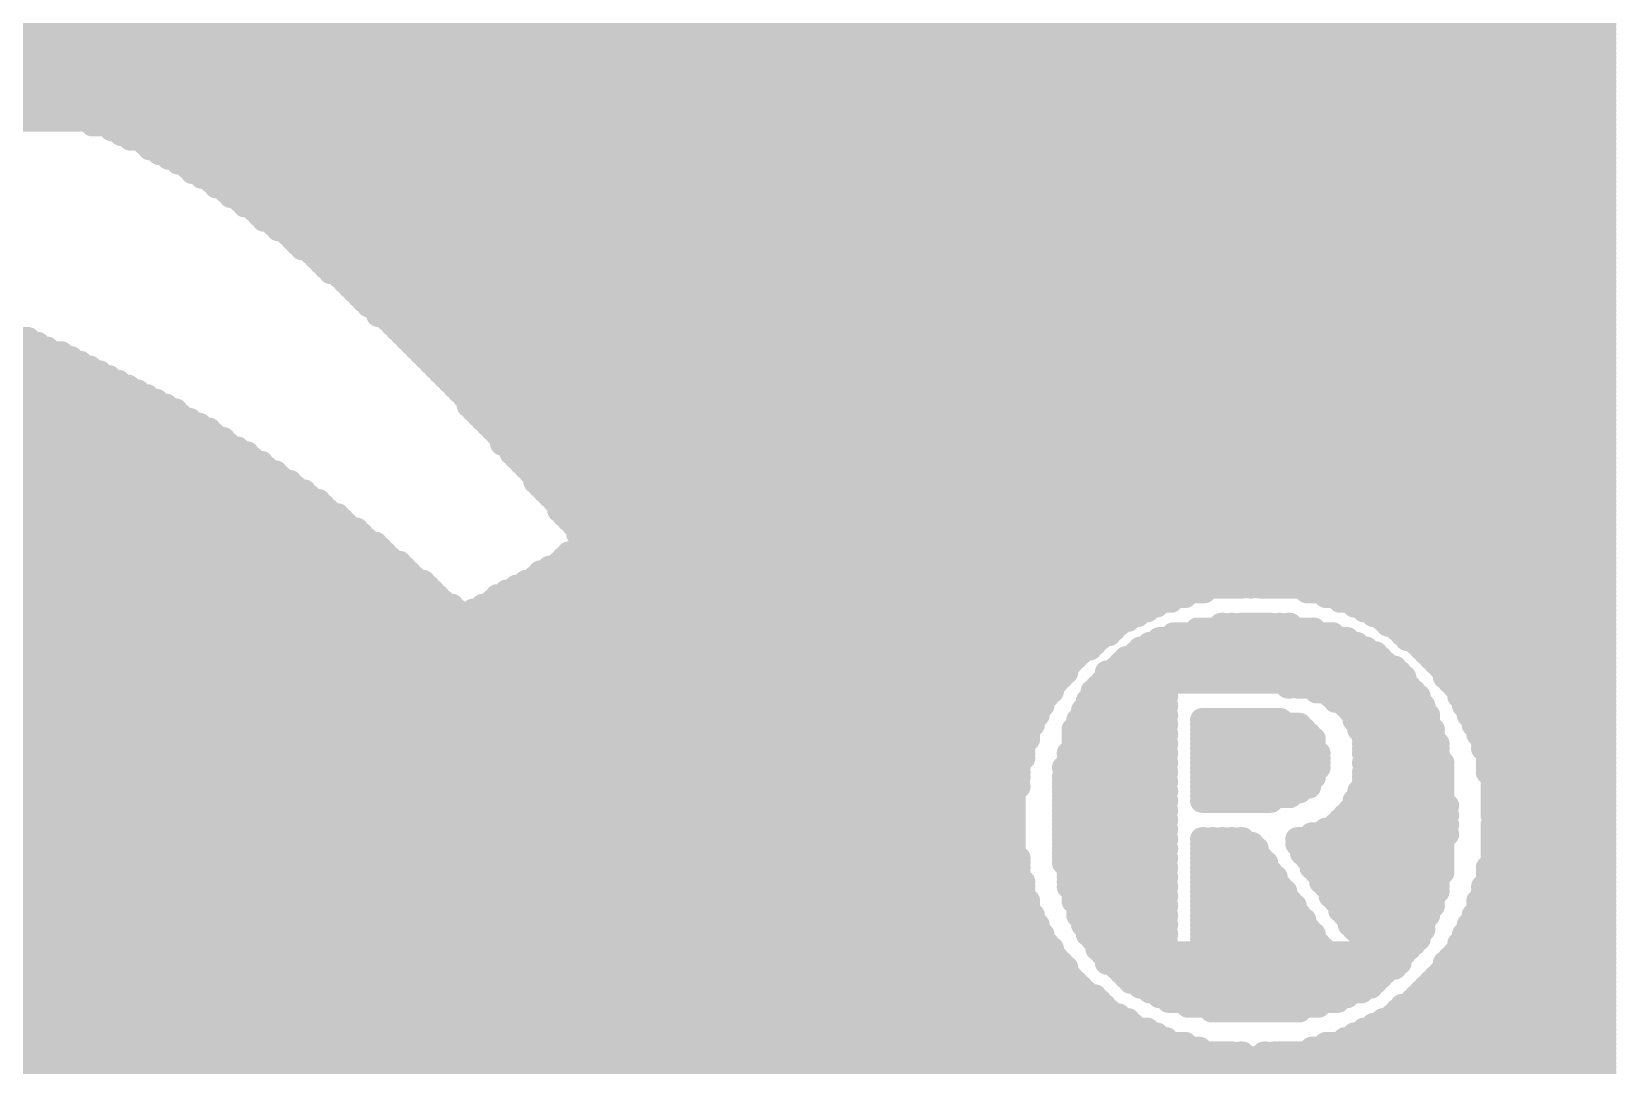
# Model space of a CAD drawing. Extents: x 0 to 224, y 0 to 219.
# Drawn here: x 17.904 to 21.285, y 34.854 to 37.059 of the extents above; entities that cross this region are included whole.
import ezdxf

# ---------------------------------------------------------------- set-up
doc = ezdxf.new("R2010")
doc.units = 0
doc.layers.add('2D_LINE_26', color=5, linetype='CONTINUOUS')

# ---------------------------------------------------------------- blocks, each defined once
blk = doc.blocks.new('SMOOTH_0$0508')
at = {"const_width": 0.0254}
blk.add_lwpolyline([(-0.0127, 0, 1), (0.0127, 0, 1)], format="xyb", close=True, dxfattribs=at)
blk = doc.blocks.new('DRAWING_1')
at = {"layer": '2D_LINE_26', "const_width": 0.0508}
for points in [[(4.05384, 6.59384), (8.5598, 6.59384)], [(4.05384, 6.58368), (8.5598, 6.58368)], [(4.05384, 6.57352), (8.5598, 6.57352)], [(4.05384, 6.56336), (8.5598, 6.56336)], [(4.05384, 6.5532), (8.5598, 6.5532)], [(4.05384, 6.54304), (8.5598, 6.54304)], [(4.05384, 6.53288), (8.5598, 6.53288)], [(4.05384, 6.52272), (8.5598, 6.52272)], [(4.05384, 6.51256), (8.5598, 6.51256)], [(4.05384, 6.5024), (8.5598, 6.5024)], [(4.05384, 6.49224), (8.5598, 6.49224)], [(4.05384, 6.48208), (8.5598, 6.48208)], [(4.064, 6.47192), (8.5598, 6.47192)], [(4.05384, 6.46176), (8.5598, 6.46176)], [(4.064, 6.4516), (8.5598, 6.4516)], [(4.064, 6.44144), (8.5598, 6.44144)], [(4.064, 6.43128), (8.5598, 6.43128)], [(4.064, 6.42112), (8.5598, 6.42112)], [(4.064, 6.41096), (8.5598, 6.41096)], [(4.064, 6.4008), (8.5598, 6.4008)], [(4.064, 6.39064), (8.5598, 6.39064)], [(5.334, 6.38048), (8.5598, 6.38048)], [(5.37464, 6.37032), (8.5598, 6.37032)], [(5.39496, 6.36016), (8.5598, 6.36016)], [(5.41528, 6.35), (8.5598, 6.35)], [(5.44576, 6.33984), (8.5598, 6.33984)], [(5.45592, 6.32968), (8.5598, 6.32968)], [(5.47624, 6.31952), (8.5598, 6.31952)], [(5.49656, 6.30936), (8.5598, 6.30936)], [(5.51688, 6.2992), (8.5598, 6.2992)], [(5.5372, 6.28904), (8.5598, 6.28904)], [(5.54736, 6.27888), (8.5598, 6.27888)], [(5.56768, 6.26872), (8.5598, 6.26872)], [(5.588, 6.25856), (8.5598, 6.25856)], [(5.59816, 6.2484), (8.5598, 6.2484)], [(5.61848, 6.23824), (8.5598, 6.23824)], [(5.62864, 6.22808), (8.5598, 6.22808)], [(5.64896, 6.21792), (8.5598, 6.21792)], [(5.65912, 6.20776), (8.5598, 6.20776)], [(5.67944, 6.1976), (8.5598, 6.1976)], [(5.6896, 6.18744), (8.5598, 6.18744)], [(5.69976, 6.17728), (8.5598, 6.17728)], [(5.72008, 6.16712), (8.5598, 6.16712)], [(5.73024, 6.15696), (8.5598, 6.15696)], [(5.75056, 6.1468), (8.5598, 6.1468)], [(5.76072, 6.13664), (8.5598, 6.13664)], [(5.77088, 6.12648), (8.5598, 6.12648)], [(5.78104, 6.11632), (8.5598, 6.11632)], [(5.80136, 6.10616), (8.5598, 6.10616)], [(5.81152, 6.096), (8.5598, 6.096)], [(5.82168, 6.08584), (8.5598, 6.08584)], [(5.83184, 6.07568), (8.5598, 6.07568)], [(5.842, 6.06552), (8.5598, 6.06552)], [(5.86232, 6.05536), (8.5598, 6.05536)], [(5.87248, 6.0452), (8.5598, 6.0452)], [(5.88264, 6.03504), (8.5598, 6.03504)], [(5.8928, 6.02488), (8.5598, 6.02488)], [(5.90296, 6.01472), (8.5598, 6.01472)], [(5.91312, 6.00456), (8.5598, 6.00456)], [(5.92328, 5.9944), (8.5598, 5.9944)], [(5.9436, 5.98424), (8.5598, 5.98424)], [(5.9436, 5.97408), (8.5598, 5.97408)], [(5.96392, 5.96392), (8.5598, 5.96392)], [(5.97408, 5.95376), (8.5598, 5.95376)], [(5.98424, 5.9436), (8.5598, 5.9436)], [(5.9944, 5.93344), (8.5598, 5.93344)], [(4.27736, 5.92328), (5.19684, 5.92328)], [(4.28752, 5.91312), (5.21716, 5.91312)], [(4.29768, 5.90296), (5.23748, 5.90296)], [(4.30784, 5.8928), (5.26796, 5.8928)], [(6.00456, 5.92328), (8.5598, 5.92328)], [(6.01472, 5.91312), (8.5598, 5.91312)], [(6.02488, 5.90296), (8.5598, 5.90296)], [(6.03504, 5.8928), (8.5598, 5.8928)], [(4.318, 5.88264), (5.28828, 5.88264)], [(4.32816, 5.87248), (5.3086, 5.87248)], [(4.33832, 5.86232), (5.32892, 5.86232)], [(6.0452, 5.88264), (8.5598, 5.88264)], [(6.05536, 5.87248), (8.5598, 5.87248)], [(6.06552, 5.86232), (8.5598, 5.86232)], [(4.34848, 5.85216), (5.34924, 5.85216)], [(4.35864, 5.842), (5.36956, 5.842)], [(4.3688, 5.83184), (5.38988, 5.83184)], [(6.07568, 5.85216), (8.5598, 5.85216)], [(6.08584, 5.842), (8.5598, 5.842)], [(6.096, 5.83184), (8.5598, 5.83184)], [(4.37896, 5.82168), (5.4102, 5.82168)], [(4.37896, 5.81152), (5.43052, 5.81152)], [(4.38912, 5.80136), (5.45084, 5.80136)], [(4.39928, 5.7912), (5.47116, 5.7912)], [(6.10616, 5.82168), (8.5598, 5.82168)], [(6.11632, 5.81152), (8.5598, 5.81152)], [(6.12648, 5.80136), (8.5598, 5.80136)], [(6.13664, 5.7912), (8.5598, 5.7912)], [(4.40944, 5.78104), (5.49148, 5.78104)], [(4.4196, 5.77088), (5.5118, 5.77088)], [(4.4196, 5.76072), (5.52196, 5.76072)], [(6.13664, 5.78104), (8.5598, 5.78104)], [(6.1468, 5.77088), (8.5598, 5.77088)], [(6.15696, 5.76072), (8.5598, 5.76072)], [(4.42976, 5.75056), (5.54228, 5.75056)], [(4.43992, 5.7404), (5.5626, 5.7404)], [(4.45008, 5.73024), (5.58292, 5.73024)], [(6.16712, 5.75056), (8.5598, 5.75056)], [(6.17728, 5.7404), (8.5598, 5.7404)], [(6.18744, 5.73024), (8.5598, 5.73024)], [(4.45008, 5.72008), (5.59308, 5.72008)], [(4.46024, 5.70992), (5.6134, 5.70992)], [(4.4704, 5.69976), (5.62356, 5.69976)], [(4.48056, 5.6896), (5.64388, 5.6896)], [(6.1976, 5.72008), (8.5598, 5.72008)], [(6.20776, 5.70992), (8.5598, 5.70992)], [(6.20776, 5.69976), (8.5598, 5.69976)], [(6.22808, 5.6896), (8.5598, 5.6896)], [(4.48056, 5.67944), (5.6642, 5.67944)], [(4.49072, 5.66928), (5.67436, 5.66928)], [(4.50088, 5.65912), (5.69468, 5.65912)], [(6.22808, 5.67944), (8.5598, 5.67944)], [(6.23824, 5.66928), (8.5598, 5.66928)], [(6.2484, 5.65912), (8.5598, 5.65912)], [(4.50088, 5.64896), (5.70484, 5.64896)], [(4.51104, 5.6388), (5.72516, 5.6388)], [(4.5212, 5.62864), (5.73532, 5.62864)], [(6.25856, 5.64896), (8.5598, 5.64896)], [(6.26872, 5.6388), (8.5598, 5.6388)], [(6.27888, 5.62864), (8.5598, 5.62864)], [(4.5212, 5.61848), (5.75564, 5.61848)], [(4.53136, 5.60832), (5.7658, 5.60832)], [(4.53136, 5.59816), (5.78612, 5.59816)], [(4.54152, 5.588), (5.79628, 5.588)], [(6.27888, 5.61848), (8.5598, 5.61848)], [(6.28904, 5.60832), (8.5598, 5.60832)], [(6.2992, 5.59816), (8.5598, 5.59816)], [(6.30936, 5.588), (8.5598, 5.588)], [(4.55168, 5.57784), (5.8166, 5.57784)], [(4.55168, 5.56768), (5.82676, 5.56768)], [(4.56184, 5.55752), (5.83692, 5.55752)], [(6.31952, 5.57784), (8.5598, 5.57784)], [(6.32968, 5.56768), (8.5598, 5.56768)], [(6.32968, 5.55752), (8.5598, 5.55752)], [(4.572, 5.54736), (5.85724, 5.54736)], [(4.572, 5.5372), (5.8674, 5.5372)], [(4.58216, 5.52704), (5.87756, 5.52704)], [(6.33984, 5.54736), (8.5598, 5.54736)], [(6.35, 5.5372), (8.5598, 5.5372)], [(6.36016, 5.52704), (8.5598, 5.52704)], [(4.58216, 5.51688), (5.89788, 5.51688)], [(4.59232, 5.50672), (5.90804, 5.50672)], [(4.60248, 5.49656), (5.9182, 5.49656)], [(4.60248, 5.4864), (5.93852, 5.4864)], [(6.37032, 5.51688), (8.5598, 5.51688)], [(6.37032, 5.50672), (8.5598, 5.50672)], [(6.38048, 5.49656), (8.5598, 5.49656)], [(6.38048, 5.4864), (8.5598, 5.4864)], [(4.61264, 5.47624), (5.94868, 5.47624)], [(4.61264, 5.46608), (5.95884, 5.46608)], [(4.6228, 5.45592), (5.969, 5.45592)], [(6.33984, 5.45592), (8.5598, 5.45592)], [(6.35, 5.46608), (8.5598, 5.46608)], [(6.37032, 5.47624), (8.5598, 5.47624)], [(4.6228, 5.44576), (5.98932, 5.44576)], [(4.63296, 5.4356), (5.99948, 5.4356)], [(4.64312, 5.42544), (6.00964, 5.42544)], [(6.28904, 5.42544), (8.5598, 5.42544)], [(6.30936, 5.4356), (8.5598, 5.4356)], [(6.32968, 5.44576), (8.5598, 5.44576)], [(4.64312, 5.41528), (6.0198, 5.41528)], [(4.65328, 5.40512), (6.04012, 5.40512)], [(4.65328, 5.39496), (6.05028, 5.39496)], [(4.66344, 5.3848), (6.06044, 5.3848)], [(6.21792, 5.3848), (7.70636, 5.3848)], [(6.23824, 5.39496), (7.78764, 5.39496)], [(6.25856, 5.40512), (8.5598, 5.40512)], [(6.27888, 5.41528), (8.5598, 5.41528)], [(7.80288, 5.39496), (7.80796, 5.39496)], [(7.8232, 5.39496), (8.5598, 5.39496)], [(7.9248, 5.3848), (8.5598, 5.3848)], [(4.66344, 5.37464), (6.0706, 5.37464)], [(4.6736, 5.36448), (6.08076, 5.36448)], [(4.6736, 5.35432), (6.10108, 5.35432)], [(6.16712, 5.35432), (7.60476, 5.35432)], [(6.18744, 5.36448), (7.63524, 5.36448)], [(6.1976, 5.37464), (7.66572, 5.37464)], [(7.96544, 5.37464), (8.5598, 5.37464)], [(7.99592, 5.36448), (8.5598, 5.36448)], [(8.0264, 5.35432), (8.5598, 5.35432)], [(4.68376, 5.34416), (6.11124, 5.34416)], [(4.68376, 5.334), (7.56412, 5.334)], [(4.69392, 5.32384), (7.5438, 5.32384)], [(6.1468, 5.34416), (7.58444, 5.34416)], [(8.04672, 5.34416), (8.5598, 5.34416)], [(8.06704, 5.334), (8.5598, 5.334)], [(8.08736, 5.32384), (8.5598, 5.32384)], [(4.69392, 5.31368), (7.52348, 5.31368)], [(4.70408, 5.30352), (7.51332, 5.30352)], [(4.71424, 5.29336), (7.50316, 5.29336)], [(4.71424, 5.2832), (7.48284, 5.2832)], [(7.60984, 5.2832), (8.01116, 5.2832)], [(7.64032, 5.29336), (7.98068, 5.29336)], [(7.69112, 5.30352), (7.94004, 5.30352)], [(7.74192, 5.31368), (7.747, 5.31368)], [(7.76224, 5.31368), (7.76732, 5.31368)], [(7.78256, 5.31368), (7.8486, 5.31368)], [(7.86384, 5.31368), (7.86892, 5.31368)], [(7.88416, 5.31368), (7.88924, 5.31368)], [(8.09752, 5.31368), (8.5598, 5.31368)], [(8.11784, 5.30352), (8.5598, 5.30352)], [(8.128, 5.29336), (8.5598, 5.29336)], [(8.13816, 5.2832), (8.5598, 5.2832)], [(4.7244, 5.27304), (7.47268, 5.27304)], [(4.7244, 5.26288), (7.46252, 5.26288)], [(4.73456, 5.25272), (7.4422, 5.25272)], [(7.55904, 5.25272), (8.07212, 5.25272)], [(7.5692, 5.26288), (8.0518, 5.26288)], [(7.58952, 5.27304), (8.03148, 5.27304)], [(8.15848, 5.27304), (8.5598, 5.27304)], [(8.16864, 5.26288), (8.5598, 5.26288)], [(8.1788, 5.25272), (8.5598, 5.25272)], [(4.73456, 5.24256), (7.43204, 5.24256)], [(4.74472, 5.2324), (7.42188, 5.2324)], [(4.74472, 5.22224), (7.41172, 5.22224)], [(7.5184, 5.22224), (8.11276, 5.22224)], [(7.52856, 5.2324), (8.09244, 5.2324)], [(7.53872, 5.24256), (8.08228, 5.24256)], [(8.18896, 5.24256), (8.5598, 5.24256)], [(8.19912, 5.2324), (8.5598, 5.2324)], [(8.20928, 5.22224), (8.5598, 5.22224)], [(4.75488, 5.21208), (7.41172, 5.21208)], [(4.75488, 5.20192), (7.40156, 5.20192)], [(4.75488, 5.19176), (7.3914, 5.19176)], [(4.76504, 5.1816), (7.38124, 5.1816)], [(7.47776, 5.1816), (7.62508, 5.1816)], [(7.48792, 5.19176), (8.13308, 5.19176)], [(7.49808, 5.21208), (8.12292, 5.21208)], [(7.49808, 5.20192), (8.13308, 5.20192)], [(7.88416, 5.1816), (7.88924, 5.1816)], [(7.90448, 5.1816), (8.14324, 5.1816)], [(8.21944, 5.21208), (8.5598, 5.21208)], [(8.21944, 5.20192), (8.5598, 5.20192)], [(8.2296, 5.19176), (8.5598, 5.19176)], [(8.23976, 5.1816), (8.5598, 5.1816)], [(4.76504, 5.17144), (7.38124, 5.17144)], [(4.7752, 5.16128), (7.37108, 5.16128)], [(4.7752, 5.15112), (7.36092, 5.15112)], [(7.45744, 5.15112), (7.61492, 5.15112)], [(7.4676, 5.17144), (7.61492, 5.17144)], [(7.4676, 5.16128), (7.62508, 5.16128)], [(7.94512, 5.17144), (8.1534, 5.17144)], [(7.9756, 5.16128), (8.16356, 5.16128)], [(7.98576, 5.15112), (8.16356, 5.15112)], [(8.24992, 5.17144), (8.5598, 5.17144)], [(8.24992, 5.16128), (8.5598, 5.16128)], [(8.26008, 5.15112), (8.5598, 5.15112)], [(4.78536, 5.14096), (7.36092, 5.14096)], [(4.78536, 5.1308), (7.35076, 5.1308)], [(4.79552, 5.12064), (7.35076, 5.12064)], [(7.44728, 5.1308), (7.61492, 5.1308)], [(7.44728, 5.12064), (7.62508, 5.12064)], [(7.45744, 5.14096), (7.62508, 5.14096)], [(8.00608, 5.14096), (8.17372, 5.14096)], [(8.01624, 5.1308), (8.17372, 5.1308)], [(8.0264, 5.12064), (8.18388, 5.12064)], [(8.26008, 5.14096), (8.5598, 5.14096)], [(8.27024, 5.1308), (8.5598, 5.1308)], [(8.27024, 5.12064), (8.5598, 5.12064)], [(4.79552, 5.11048), (7.3406, 5.11048)], [(4.80568, 5.10032), (7.3406, 5.10032)], [(4.80568, 5.09016), (7.33044, 5.09016)], [(4.81584, 5.08), (7.33044, 5.08)], [(7.42696, 5.09016), (7.61492, 5.09016)], [(7.42696, 5.08), (7.62508, 5.08)], [(7.43712, 5.11048), (7.61492, 5.11048)], [(7.43712, 5.10032), (7.62508, 5.10032)], [(7.70128, 5.11048), (7.86892, 5.11048)], [(7.70128, 5.10032), (7.90956, 5.10032)], [(7.70128, 5.09016), (7.91972, 5.09016)], [(7.70128, 5.08), (7.92988, 5.08)], [(8.0264, 5.11048), (8.18388, 5.11048)], [(8.03656, 5.10032), (8.18388, 5.10032)], [(8.03656, 5.09016), (8.19404, 5.09016)], [(8.04672, 5.08), (8.19404, 5.08)], [(8.2804, 5.11048), (8.5598, 5.11048)], [(8.2804, 5.10032), (8.5598, 5.10032)], [(8.29056, 5.09016), (8.5598, 5.09016)], [(8.29056, 5.08), (8.5598, 5.08)], [(4.81584, 5.06984), (7.33044, 5.06984)], [(4.826, 5.05968), (7.32028, 5.05968)], [(4.826, 5.04952), (7.32028, 5.04952)], [(7.42696, 5.06984), (7.61492, 5.06984)], [(7.42696, 5.05968), (7.62508, 5.05968)], [(7.42696, 5.04952), (7.61492, 5.04952)], [(7.70128, 5.06984), (7.94004, 5.06984)], [(7.70128, 5.05968), (7.94004, 5.05968)], [(7.70128, 5.04952), (7.94004, 5.04952)], [(8.04672, 5.06984), (8.19404, 5.06984)], [(8.04672, 5.05968), (8.2042, 5.05968)], [(8.04672, 5.04952), (8.2042, 5.04952)], [(8.30072, 5.06984), (8.5598, 5.06984)], [(8.30072, 5.05968), (8.5598, 5.05968)], [(8.30072, 5.04952), (8.5598, 5.04952)], [(4.83616, 5.03936), (7.32028, 5.03936)], [(4.83616, 5.0292), (7.32028, 5.0292)], [(4.83616, 5.01904), (7.31012, 5.01904)], [(7.4168, 5.03936), (7.62508, 5.03936)], [(7.4168, 5.0292), (7.61492, 5.0292)], [(7.4168, 5.01904), (7.62508, 5.01904)], [(7.70128, 5.03936), (7.9502, 5.03936)], [(7.70128, 5.0292), (7.9502, 5.0292)], [(7.70128, 5.01904), (7.9502, 5.01904)], [(8.04672, 5.03936), (8.2042, 5.03936)], [(8.04672, 5.01904), (8.21436, 5.01904)], [(8.05688, 5.0292), (8.2042, 5.0292)], [(8.31088, 5.03936), (8.5598, 5.03936)], [(8.31088, 5.0292), (8.5598, 5.0292)], [(8.31088, 5.01904), (8.5598, 5.01904)], [(4.84632, 5.00888), (7.31012, 5.00888)], [(4.84632, 4.99872), (7.31012, 4.99872)], [(4.85648, 4.98856), (7.31012, 4.98856)], [(4.85648, 4.9784), (7.29996, 4.9784)], [(7.40664, 5.00888), (7.61492, 5.00888)], [(7.40664, 4.98856), (7.61492, 4.98856)], [(7.40664, 4.9784), (7.62508, 4.9784)], [(7.4168, 4.99872), (7.62508, 4.99872)], [(7.70128, 5.00888), (7.9502, 5.00888)], [(7.70128, 4.99872), (7.94004, 4.99872)], [(7.70128, 4.98856), (7.94004, 4.98856)], [(7.70128, 4.9784), (7.92988, 4.9784)], [(8.04672, 4.99872), (8.21436, 4.99872)], [(8.04672, 4.98856), (8.21436, 4.98856)], [(8.04672, 4.9784), (8.21436, 4.9784)], [(8.05688, 5.00888), (8.21436, 5.00888)], [(8.31088, 5.00888), (8.5598, 5.00888)], [(8.31088, 4.99872), (8.5598, 4.99872)], [(8.32104, 4.98856), (8.5598, 4.98856)], [(8.32104, 4.9784), (8.5598, 4.9784)], [(4.86664, 4.96824), (7.31012, 4.96824)], [(4.86664, 4.95808), (7.29996, 4.95808)], [(4.8768, 4.94792), (7.29996, 4.94792)], [(7.40664, 4.96824), (7.61492, 4.96824)], [(7.40664, 4.95808), (7.62508, 4.95808)], [(7.40664, 4.94792), (7.61492, 4.94792)], [(7.70128, 4.96824), (7.92988, 4.96824)], [(7.70128, 4.95808), (7.90956, 4.95808)], [(7.70128, 4.94792), (7.88924, 4.94792)], [(8.03656, 4.95808), (8.21436, 4.95808)], [(8.03656, 4.94792), (8.21436, 4.94792)], [(8.04672, 4.96824), (8.21436, 4.96824)], [(8.32104, 4.96824), (8.5598, 4.96824)], [(8.32104, 4.95808), (8.5598, 4.95808)], [(8.32104, 4.94792), (8.5598, 4.94792)], [(4.8768, 4.93776), (7.29996, 4.93776)], [(4.8768, 4.9276), (7.29996, 4.9276)], [(4.88696, 4.91744), (7.29996, 4.91744)], [(7.40664, 4.93776), (7.62508, 4.93776)], [(7.40664, 4.9276), (7.61492, 4.9276)], [(7.40664, 4.91744), (7.62508, 4.91744)], [(7.70128, 4.93776), (7.8486, 4.93776)], [(8.01624, 4.91744), (8.21436, 4.91744)], [(8.0264, 4.93776), (8.21436, 4.93776)], [(8.0264, 4.9276), (8.22452, 4.9276)], [(8.32104, 4.93776), (8.5598, 4.93776)], [(8.32104, 4.9276), (8.5598, 4.9276)], [(8.32104, 4.91744), (8.5598, 4.91744)], [(4.88696, 4.90728), (7.29996, 4.90728)], [(4.89712, 4.89712), (7.29996, 4.89712)], [(4.89712, 4.88696), (7.29996, 4.88696)], [(4.90728, 4.8768), (7.29996, 4.8768)], [(7.40664, 4.90728), (7.61492, 4.90728)], [(7.40664, 4.89712), (7.62508, 4.89712)], [(7.40664, 4.88696), (7.61492, 4.88696)], [(7.40664, 4.8768), (7.62508, 4.8768)], [(7.96544, 4.8768), (8.21436, 4.8768)], [(7.98576, 4.88696), (8.22452, 4.88696)], [(7.99592, 4.89712), (8.21436, 4.89712)], [(8.00608, 4.90728), (8.22452, 4.90728)], [(8.32104, 4.90728), (8.5598, 4.90728)], [(8.32104, 4.88696), (8.5598, 4.88696)], [(8.32104, 4.8768), (8.5598, 4.8768)], [(8.3312, 4.89712), (8.5598, 4.89712)], [(4.90728, 4.86664), (7.29996, 4.86664)], [(4.90728, 4.85648), (7.29996, 4.85648)], [(4.91744, 4.84632), (7.29996, 4.84632)], [(7.40664, 4.86664), (7.61492, 4.86664)], [(7.40664, 4.85648), (7.62508, 4.85648)], [(7.40664, 4.84632), (7.61492, 4.84632)], [(7.70128, 4.85648), (7.70636, 4.85648)], [(7.70128, 4.84632), (7.80796, 4.84632)], [(7.7216, 4.85648), (7.72668, 4.85648)], [(7.74192, 4.85648), (7.747, 4.85648)], [(7.76224, 4.85648), (7.76732, 4.85648)], [(7.78256, 4.85648), (7.78764, 4.85648)], [(7.90448, 4.85648), (8.21436, 4.85648)], [(7.90448, 4.84632), (8.21436, 4.84632)], [(7.93496, 4.86664), (8.22452, 4.86664)], [(8.32104, 4.86664), (8.5598, 4.86664)], [(8.32104, 4.85648), (8.5598, 4.85648)], [(8.32104, 4.84632), (8.5598, 4.84632)], [(4.91744, 4.83616), (7.29996, 4.83616)], [(4.9276, 4.826), (7.29996, 4.826)], [(4.9276, 4.81584), (7.31012, 4.81584)], [(7.40664, 4.83616), (7.62508, 4.83616)], [(7.40664, 4.826), (7.61492, 4.826)], [(7.40664, 4.81584), (7.62508, 4.81584)], [(7.70128, 4.83616), (7.81812, 4.83616)], [(7.70128, 4.826), (7.81812, 4.826)], [(7.70128, 4.81584), (7.82828, 4.81584)], [(7.91464, 4.83616), (8.21436, 4.83616)], [(7.91464, 4.826), (8.21436, 4.826)], [(7.9248, 4.81584), (8.21436, 4.81584)], [(8.32104, 4.83616), (8.5598, 4.83616)], [(8.32104, 4.826), (8.5598, 4.826)], [(8.32104, 4.81584), (8.5598, 4.81584)], [(4.9276, 4.80568), (7.31012, 4.80568)], [(4.93776, 4.79552), (7.31012, 4.79552)], [(4.93776, 4.78536), (7.31012, 4.78536)], [(7.40664, 4.80568), (7.61492, 4.80568)], [(7.4168, 4.79552), (7.62508, 4.79552)], [(7.4168, 4.78536), (7.61492, 4.78536)], [(7.70128, 4.80568), (7.83844, 4.80568)], [(7.70128, 4.79552), (7.83844, 4.79552)], [(7.70128, 4.78536), (7.8486, 4.78536)], [(7.93496, 4.80568), (8.21436, 4.80568)], [(7.93496, 4.79552), (8.21436, 4.79552)], [(7.94512, 4.78536), (8.21436, 4.78536)], [(8.31088, 4.79552), (8.5598, 4.79552)], [(8.31088, 4.78536), (8.5598, 4.78536)], [(8.32104, 4.80568), (8.5598, 4.80568)], [(4.94792, 4.7752), (7.31012, 4.7752)], [(4.94792, 4.76504), (7.32028, 4.76504)], [(4.94792, 4.75488), (7.32028, 4.75488)], [(4.95808, 4.74472), (7.32028, 4.74472)], [(7.4168, 4.7752), (7.62508, 4.7752)], [(7.4168, 4.76504), (7.61492, 4.76504)], [(7.4168, 4.75488), (7.62508, 4.75488)], [(7.42696, 4.74472), (7.61492, 4.74472)], [(7.70128, 4.7752), (7.85876, 4.7752)], [(7.70128, 4.76504), (7.85876, 4.76504)], [(7.70128, 4.75488), (7.86892, 4.75488)], [(7.70128, 4.74472), (7.87908, 4.74472)], [(7.95528, 4.7752), (8.2042, 4.7752)], [(7.95528, 4.76504), (8.2042, 4.76504)], [(7.96544, 4.75488), (8.2042, 4.75488)], [(7.9756, 4.74472), (8.2042, 4.74472)], [(8.30072, 4.75488), (8.5598, 4.75488)], [(8.30072, 4.74472), (8.5598, 4.74472)], [(8.31088, 4.7752), (8.5598, 4.7752)], [(8.31088, 4.76504), (8.5598, 4.76504)], [(4.95808, 4.73456), (7.32028, 4.73456)], [(4.96824, 4.7244), (7.33044, 4.7244)], [(4.96824, 4.71424), (7.33044, 4.71424)], [(7.42696, 4.73456), (7.62508, 4.73456)], [(7.42696, 4.7244), (7.61492, 4.7244)], [(7.43712, 4.71424), (7.62508, 4.71424)], [(7.70128, 4.73456), (7.87908, 4.73456)], [(7.70128, 4.7244), (7.88924, 4.7244)], [(7.70128, 4.71424), (7.8994, 4.71424)], [(7.9756, 4.73456), (8.19404, 4.73456)], [(7.98576, 4.7244), (8.19404, 4.7244)], [(7.99592, 4.71424), (8.19404, 4.71424)], [(8.29056, 4.7244), (8.5598, 4.7244)], [(8.29056, 4.71424), (8.5598, 4.71424)], [(8.30072, 4.73456), (8.5598, 4.73456)], [(4.84632, 4.68376), (7.3406, 4.68376)], [(4.96824, 4.69392), (7.3406, 4.69392)], [(4.9784, 4.70408), (7.33044, 4.70408)], [(7.43712, 4.70408), (7.61492, 4.70408)], [(7.43712, 4.69392), (7.62508, 4.69392)], [(7.44728, 4.68376), (7.61492, 4.68376)], [(7.70128, 4.70408), (7.8994, 4.70408)], [(7.70128, 4.69392), (7.90956, 4.69392)], [(7.70128, 4.68376), (7.91972, 4.68376)], [(7.99592, 4.70408), (8.18388, 4.70408)], [(8.00608, 4.69392), (8.18388, 4.69392)], [(8.01624, 4.68376), (8.17372, 4.68376)], [(8.2804, 4.69392), (8.5598, 4.69392)], [(8.2804, 4.68376), (8.5598, 4.68376)], [(8.29056, 4.70408), (8.5598, 4.70408)], [(3.2512, 4.6736), (7.35076, 4.6736)], [(3.2512, 4.66344), (7.35076, 4.66344)], [(3.2512, 4.65328), (7.36092, 4.65328)], [(3.2512, 4.64312), (7.36092, 4.64312)], [(7.44728, 4.6736), (7.62508, 4.6736)], [(7.45744, 4.66344), (7.61492, 4.66344)], [(7.45744, 4.65328), (7.62508, 4.65328)], [(7.4676, 4.64312), (7.61492, 4.64312)], [(7.70128, 4.6736), (7.91972, 4.6736)], [(7.70128, 4.66344), (7.92988, 4.66344)], [(7.70128, 4.65328), (7.94004, 4.65328)], [(7.70128, 4.64312), (7.94004, 4.64312)], [(8.01624, 4.6736), (8.17372, 4.6736)], [(8.0264, 4.66344), (8.17372, 4.66344)], [(8.03656, 4.65328), (8.16356, 4.65328)], [(8.04672, 4.64312), (8.16356, 4.64312)], [(8.26008, 4.65328), (8.5598, 4.65328)], [(8.26008, 4.64312), (8.5598, 4.64312)], [(8.27024, 4.6736), (8.5598, 4.6736)], [(8.27024, 4.66344), (8.5598, 4.66344)], [(3.2512, 4.63296), (7.37108, 4.63296)], [(3.2512, 4.6228), (7.38124, 4.6228)], [(3.2512, 4.61264), (7.38124, 4.61264)], [(7.47776, 4.63296), (7.62508, 4.63296)], [(7.47776, 4.6228), (7.61492, 4.6228)], [(7.48792, 4.61264), (8.13308, 4.61264)], [(7.70128, 4.63296), (7.9502, 4.63296)], [(7.70128, 4.6228), (7.96036, 4.6228)], [(8.04672, 4.63296), (8.1534, 4.63296)], [(8.05688, 4.6228), (8.14324, 4.6228)], [(8.23976, 4.61264), (8.5598, 4.61264)], [(8.24992, 4.63296), (8.5598, 4.63296)], [(8.24992, 4.6228), (8.5598, 4.6228)], [(3.2512, 4.60248), (7.3914, 4.60248)], [(3.2512, 4.59232), (7.40156, 4.59232)], [(3.2512, 4.58216), (7.41172, 4.58216)], [(7.49808, 4.60248), (8.12292, 4.60248)], [(7.49808, 4.59232), (8.12292, 4.59232)], [(7.5184, 4.58216), (8.11276, 4.58216)], [(8.21944, 4.59232), (8.5598, 4.59232)], [(8.21944, 4.58216), (8.5598, 4.58216)], [(8.2296, 4.60248), (8.5598, 4.60248)], [(3.24104, 4.572), (7.41172, 4.572)], [(3.24104, 4.56184), (7.42188, 4.56184)], [(3.24104, 4.55168), (7.43204, 4.55168)], [(3.24104, 4.54152), (7.4422, 4.54152)], [(7.52856, 4.572), (8.09244, 4.572)], [(7.53872, 4.56184), (8.08228, 4.56184)], [(7.54888, 4.55168), (8.07212, 4.55168)], [(7.5692, 4.54152), (8.06196, 4.54152)], [(8.1788, 4.54152), (8.5598, 4.54152)], [(8.18896, 4.55168), (8.5598, 4.55168)], [(8.19912, 4.56184), (8.5598, 4.56184)], [(8.20928, 4.572), (8.5598, 4.572)], [(3.18008, 4.51104), (7.48284, 4.51104)], [(3.22072, 4.5212), (7.47268, 4.5212)], [(3.23088, 4.53136), (7.45236, 4.53136)], [(7.58952, 4.53136), (8.04164, 4.53136)], [(7.60984, 4.5212), (8.01116, 4.5212)], [(7.63016, 4.51104), (7.99084, 4.51104)], [(8.14832, 4.51104), (8.5598, 4.51104)], [(8.15848, 4.5212), (8.5598, 4.5212)], [(8.16864, 4.53136), (8.5598, 4.53136)], [(-1.64592, 4.49072), (7.50316, 4.49072)], [(-1.64592, 4.48056), (7.52348, 4.48056)], [(2.9972, 4.50088), (7.493, 4.50088)], [(7.6708, 4.50088), (7.9502, 4.50088)], [(7.7216, 4.49072), (7.90956, 4.49072)], [(8.10768, 4.48056), (8.5598, 4.48056)], [(8.11784, 4.49072), (8.5598, 4.49072)], [(8.128, 4.50088), (8.5598, 4.50088)], [(-1.64592, 4.4704), (7.5438, 4.4704)], [(-1.64592, 4.46024), (7.55396, 4.46024)], [(-1.64592, 4.45008), (7.58444, 4.45008)], [(-1.64592, 4.43992), (7.60476, 4.43992)], [(8.0264, 4.43992), (8.5598, 4.43992)], [(8.04672, 4.45008), (8.5598, 4.45008)], [(8.06704, 4.46024), (8.5598, 4.46024)], [(8.08736, 4.4704), (8.5598, 4.4704)], [(-1.64592, 4.42976), (7.62508, 4.42976)], [(-1.64592, 4.4196), (7.66572, 4.4196)], [(-1.64592, 4.40944), (7.6962, 4.40944)], [(7.93496, 4.40944), (8.5598, 4.40944)], [(7.96544, 4.4196), (8.5598, 4.4196)], [(8.00608, 4.42976), (8.5598, 4.42976)], [(-1.64592, 4.39928), (7.76732, 4.39928)], [(-1.64592, 4.38912), (8.5598, 4.38912)], [(-1.64592, 4.37896), (8.5598, 4.37896)], [(7.78256, 4.39928), (7.78764, 4.39928)], [(7.83336, 4.39928), (7.83844, 4.39928)], [(7.85368, 4.39928), (8.5598, 4.39928)], [(-1.64592, 4.3688), (8.5598, 4.3688)], [(-1.64592, 4.35864), (8.5598, 4.35864)]]:
    blk.add_lwpolyline(points, dxfattribs=at)
at = {"layer": '2D_LINE_26'}
for p in [(8.5598, 6.59384), (8.5598, 6.58368), (8.5598, 6.57352), (8.5598, 6.56336), (8.5598, 6.5532), (8.5598, 6.54304), (8.5598, 6.53288), (8.5598, 6.52272), (8.5598, 6.51256), (8.5598, 6.5024), (8.5598, 6.49224), (8.5598, 6.48208), (8.5598, 6.47192), (8.5598, 6.46176), (8.5598, 6.4516), (8.5598, 6.44144), (8.5598, 6.43128), (8.5598, 6.42112), (8.5598, 6.41096), (8.5598, 6.4008), (5.334, 6.38048), (5.37464, 6.37032), (8.5598, 6.39064), (8.5598, 6.38048), (8.5598, 6.37032), (5.39496, 6.36016), (5.41528, 6.35), (5.44576, 6.33984), (8.5598, 6.36016), (8.5598, 6.35), (8.5598, 6.33984), (5.45592, 6.32968), (5.47624, 6.31952), (5.49656, 6.30936), (5.51688, 6.2992), (8.5598, 6.32968), (8.5598, 6.31952), (8.5598, 6.30936), (8.5598, 6.2992), (5.5372, 6.28904), (5.54736, 6.27888), (5.56768, 6.26872), (8.5598, 6.28904), (8.5598, 6.27888), (8.5598, 6.26872), (5.588, 6.25856), (5.59816, 6.2484), (5.61848, 6.23824), (8.5598, 6.25856), (8.5598, 6.2484), (8.5598, 6.23824), (5.62864, 6.22808), (5.64896, 6.21792), (5.65912, 6.20776), (5.67944, 6.1976), (8.5598, 6.22808), (8.5598, 6.21792), (8.5598, 6.20776), (8.5598, 6.1976), (5.6896, 6.18744), (5.69976, 6.17728), (5.72008, 6.16712), (8.5598, 6.18744), (8.5598, 6.17728), (8.5598, 6.16712), (5.73024, 6.15696), (5.75056, 6.1468), (5.76072, 6.13664), (8.5598, 6.15696), (8.5598, 6.1468), (8.5598, 6.13664), (5.77088, 6.12648), (5.78104, 6.11632), (5.80136, 6.10616), (5.81152, 6.096), (8.5598, 6.12648), (8.5598, 6.11632), (8.5598, 6.10616), (8.5598, 6.096), (5.82168, 6.08584), (5.83184, 6.07568), (5.842, 6.06552), (8.5598, 6.08584), (8.5598, 6.07568), (8.5598, 6.06552), (5.86232, 6.05536), (5.87248, 6.0452), (5.88264, 6.03504), (8.5598, 6.05536), (8.5598, 6.0452), (8.5598, 6.03504), (5.8928, 6.02488), (5.90296, 6.01472), (5.91312, 6.00456), (5.92328, 5.9944), (8.5598, 6.02488), (8.5598, 6.01472), (8.5598, 6.00456), (8.5598, 5.9944), (5.9436, 5.98424), (5.9436, 5.97408), (5.96392, 5.96392), (8.5598, 5.98424), (8.5598, 5.97408), (8.5598, 5.96392), (5.97408, 5.95376), (5.98424, 5.9436), (5.9944, 5.93344), (8.5598, 5.95376), (8.5598, 5.9436), (8.5598, 5.93344), (5.19684, 5.92328), (5.21716, 5.91312), (5.23748, 5.90296), (5.26796, 5.8928), (6.00456, 5.92328), (6.01472, 5.91312), (6.02488, 5.90296), (6.03504, 5.8928), (8.5598, 5.92328), (8.5598, 5.91312), (8.5598, 5.90296), (8.5598, 5.8928), (5.28828, 5.88264), (5.3086, 5.87248), (5.32892, 5.86232), (6.0452, 5.88264), (6.05536, 5.87248), (6.06552, 5.86232), (8.5598, 5.88264), (8.5598, 5.87248), (8.5598, 5.86232), (5.34924, 5.85216), (5.36956, 5.842), (5.38988, 5.83184), (6.07568, 5.85216), (6.08584, 5.842), (6.096, 5.83184), (8.5598, 5.85216), (8.5598, 5.842), (8.5598, 5.83184), (5.4102, 5.82168), (5.43052, 5.81152), (5.45084, 5.80136), (5.47116, 5.7912), (6.10616, 5.82168), (6.11632, 5.81152), (6.12648, 5.80136), (6.13664, 5.7912), (8.5598, 5.82168), (8.5598, 5.81152), (8.5598, 5.80136), (8.5598, 5.7912), (5.49148, 5.78104), (5.5118, 5.77088), (5.52196, 5.76072), (6.13664, 5.78104), (6.1468, 5.77088), (6.15696, 5.76072), (8.5598, 5.78104), (8.5598, 5.77088), (8.5598, 5.76072), (5.54228, 5.75056), (5.5626, 5.7404), (5.58292, 5.73024), (6.16712, 5.75056), (6.17728, 5.7404), (6.18744, 5.73024), (8.5598, 5.75056), (8.5598, 5.7404), (8.5598, 5.73024), (5.59308, 5.72008), (5.6134, 5.70992), (5.62356, 5.69976), (5.64388, 5.6896), (6.1976, 5.72008), (6.20776, 5.70992), (6.20776, 5.69976), (6.22808, 5.6896), (8.5598, 5.72008), (8.5598, 5.70992), (8.5598, 5.69976), (8.5598, 5.6896), (5.6642, 5.67944), (5.67436, 5.66928), (5.69468, 5.65912), (6.22808, 5.67944), (6.23824, 5.66928), (6.2484, 5.65912), (8.5598, 5.67944), (8.5598, 5.66928), (8.5598, 5.65912), (5.70484, 5.64896), (5.72516, 5.6388), (5.73532, 5.62864), (6.25856, 5.64896), (6.26872, 5.6388), (6.27888, 5.62864), (8.5598, 5.64896), (8.5598, 5.6388), (8.5598, 5.62864), (5.75564, 5.61848), (5.7658, 5.60832), (5.78612, 5.59816), (5.79628, 5.588), (6.27888, 5.61848), (6.28904, 5.60832), (6.2992, 5.59816), (6.30936, 5.588), (8.5598, 5.61848), (8.5598, 5.60832), (8.5598, 5.59816), (8.5598, 5.588), (5.8166, 5.57784), (5.82676, 5.56768), (5.83692, 5.55752), (6.31952, 5.57784), (6.32968, 5.56768), (6.32968, 5.55752), (8.5598, 5.57784), (8.5598, 5.56768), (8.5598, 5.55752), (5.85724, 5.54736), (5.8674, 5.5372), (5.87756, 5.52704), (6.33984, 5.54736), (6.35, 5.5372), (6.36016, 5.52704), (8.5598, 5.54736), (8.5598, 5.5372), (8.5598, 5.52704), (5.89788, 5.51688), (5.90804, 5.50672), (5.9182, 5.49656), (5.93852, 5.4864), (6.37032, 5.51688), (6.37032, 5.50672), (6.38048, 5.49656), (6.38048, 5.4864), (8.5598, 5.51688), (8.5598, 5.50672), (8.5598, 5.49656), (8.5598, 5.4864), (5.94868, 5.47624), (5.95884, 5.46608), (5.969, 5.45592), (6.33984, 5.45592), (6.35, 5.46608), (6.37032, 5.47624), (8.5598, 5.47624), (8.5598, 5.46608), (8.5598, 5.45592), (5.98932, 5.44576), (5.99948, 5.4356), (6.00964, 5.42544), (6.28904, 5.42544), (6.30936, 5.4356), (6.32968, 5.44576), (8.5598, 5.44576), (8.5598, 5.4356), (8.5598, 5.42544), (6.0198, 5.41528), (6.04012, 5.40512), (6.05028, 5.39496), (6.06044, 5.3848), (6.21792, 5.3848), (6.23824, 5.39496), (6.25856, 5.40512), (6.27888, 5.41528), (7.70636, 5.3848), (7.78764, 5.39496), (7.80288, 5.39496), (7.80796, 5.39496), (7.8232, 5.39496), (7.9248, 5.3848), (8.5598, 5.41528), (8.5598, 5.40512), (8.5598, 5.39496), (8.5598, 5.3848), (6.0706, 5.37464), (6.08076, 5.36448), (6.10108, 5.35432), (6.16712, 5.35432), (6.18744, 5.36448), (6.1976, 5.37464), (7.60476, 5.35432), (7.63524, 5.36448), (7.66572, 5.37464), (7.96544, 5.37464), (7.99592, 5.36448), (8.0264, 5.35432), (8.5598, 5.37464), (8.5598, 5.36448), (8.5598, 5.35432), (6.11124, 5.34416), (6.1468, 5.34416), (7.5438, 5.32384), (7.56412, 5.334), (7.58444, 5.34416), (8.04672, 5.34416), (8.06704, 5.334), (8.08736, 5.32384), (8.5598, 5.34416), (8.5598, 5.334), (8.5598, 5.32384), (7.48284, 5.2832), (7.50316, 5.29336), (7.51332, 5.30352), (7.52348, 5.31368), (7.60984, 5.2832), (7.64032, 5.29336), (7.69112, 5.30352), (7.74192, 5.31368), (7.747, 5.31368), (7.76224, 5.31368), (7.76732, 5.31368), (7.78256, 5.31368), (7.8486, 5.31368), (7.86384, 5.31368), (7.86892, 5.31368), (7.88416, 5.31368), (7.88924, 5.31368), (7.94004, 5.30352), (7.98068, 5.29336), (8.01116, 5.2832), (8.09752, 5.31368), (8.11784, 5.30352), (8.128, 5.29336), (8.13816, 5.2832), (8.5598, 5.31368), (8.5598, 5.30352), (8.5598, 5.29336), (8.5598, 5.2832), (7.4422, 5.25272), (7.46252, 5.26288), (7.47268, 5.27304), (7.55904, 5.25272), (7.5692, 5.26288), (7.58952, 5.27304), (8.03148, 5.27304), (8.0518, 5.26288), (8.07212, 5.25272), (8.15848, 5.27304), (8.16864, 5.26288), (8.1788, 5.25272), (8.5598, 5.27304), (8.5598, 5.26288), (8.5598, 5.25272), (7.41172, 5.22224), (7.42188, 5.2324), (7.43204, 5.24256), (7.5184, 5.22224), (7.52856, 5.2324), (7.53872, 5.24256), (8.08228, 5.24256), (8.09244, 5.2324), (8.11276, 5.22224), (8.18896, 5.24256), (8.19912, 5.2324), (8.20928, 5.22224), (8.5598, 5.24256), (8.5598, 5.2324), (8.5598, 5.22224), (7.38124, 5.1816), (7.3914, 5.19176), (7.40156, 5.20192), (7.41172, 5.21208), (7.47776, 5.1816), (7.48792, 5.19176), (7.49808, 5.21208), (7.49808, 5.20192), (7.62508, 5.1816), (7.88416, 5.1816), (7.88924, 5.1816), (7.90448, 5.1816), (8.12292, 5.21208), (8.13308, 5.20192), (8.13308, 5.19176), (8.14324, 5.1816), (8.21944, 5.21208), (8.21944, 5.20192), (8.2296, 5.19176), (8.23976, 5.1816), (8.5598, 5.21208), (8.5598, 5.20192), (8.5598, 5.19176), (8.5598, 5.1816), (7.36092, 5.15112), (7.37108, 5.16128), (7.38124, 5.17144), (7.45744, 5.15112), (7.4676, 5.17144), (7.4676, 5.16128), (7.61492, 5.17144), (7.61492, 5.15112), (7.62508, 5.16128), (7.94512, 5.17144), (7.9756, 5.16128), (7.98576, 5.15112), (8.1534, 5.17144), (8.16356, 5.16128), (8.16356, 5.15112), (8.24992, 5.17144), (8.24992, 5.16128), (8.26008, 5.15112), (8.5598, 5.17144), (8.5598, 5.16128), (8.5598, 5.15112), (7.35076, 5.1308), (7.35076, 5.12064), (7.36092, 5.14096), (7.44728, 5.1308), (7.44728, 5.12064), (7.45744, 5.14096), (7.61492, 5.1308), (7.62508, 5.14096), (7.62508, 5.12064), (8.00608, 5.14096), (8.01624, 5.1308), (8.0264, 5.12064), (8.17372, 5.14096), (8.17372, 5.1308), (8.18388, 5.12064), (8.26008, 5.14096), (8.27024, 5.1308), (8.27024, 5.12064), (8.5598, 5.14096), (8.5598, 5.1308), (8.5598, 5.12064), (7.33044, 5.09016), (7.33044, 5.08), (7.3406, 5.11048), (7.3406, 5.10032), (7.42696, 5.09016), (7.42696, 5.08), (7.43712, 5.11048), (7.43712, 5.10032), (7.61492, 5.11048), (7.61492, 5.09016), (7.62508, 5.10032), (7.62508, 5.08), (7.70128, 5.11048), (7.70128, 5.10032), (7.70128, 5.09016), (7.70128, 5.08), (7.86892, 5.11048), (7.90956, 5.10032), (7.91972, 5.09016), (7.92988, 5.08), (8.0264, 5.11048), (8.03656, 5.10032), (8.03656, 5.09016), (8.04672, 5.08), (8.18388, 5.11048), (8.18388, 5.10032), (8.19404, 5.09016), (8.19404, 5.08), (8.2804, 5.11048), (8.2804, 5.10032), (8.29056, 5.09016), (8.29056, 5.08), (8.5598, 5.11048), (8.5598, 5.10032), (8.5598, 5.09016), (8.5598, 5.08), (7.32028, 5.05968), (7.32028, 5.04952), (7.33044, 5.06984), (7.42696, 5.06984), (7.42696, 5.05968), (7.42696, 5.04952), (7.61492, 5.06984), (7.61492, 5.04952), (7.62508, 5.05968), (7.70128, 5.06984), (7.70128, 5.05968), (7.70128, 5.04952), (7.94004, 5.06984), (7.94004, 5.05968), (7.94004, 5.04952), (8.04672, 5.06984), (8.04672, 5.05968), (8.04672, 5.04952), (8.19404, 5.06984), (8.2042, 5.05968), (8.2042, 5.04952), (8.30072, 5.06984), (8.30072, 5.05968), (8.30072, 5.04952), (8.5598, 5.06984), (8.5598, 5.05968), (8.5598, 5.04952), (7.31012, 5.01904), (7.32028, 5.03936), (7.32028, 5.0292), (7.4168, 5.03936), (7.4168, 5.0292), (7.4168, 5.01904), (7.61492, 5.0292), (7.62508, 5.03936), (7.62508, 5.01904), (7.70128, 5.03936), (7.70128, 5.0292), (7.70128, 5.01904), (7.9502, 5.03936), (7.9502, 5.0292), (7.9502, 5.01904), (8.04672, 5.03936), (8.04672, 5.01904), (8.05688, 5.0292), (8.2042, 5.03936), (8.2042, 5.0292), (8.21436, 5.01904), (8.31088, 5.03936), (8.31088, 5.0292), (8.31088, 5.01904), (8.5598, 5.03936), (8.5598, 5.0292), (8.5598, 5.01904), (7.29996, 4.9784), (7.31012, 5.00888), (7.31012, 4.99872), (7.31012, 4.98856), (7.40664, 5.00888), (7.40664, 4.98856), (7.40664, 4.9784), (7.4168, 4.99872), (7.61492, 5.00888), (7.61492, 4.98856), (7.62508, 4.99872), (7.62508, 4.9784), (7.70128, 5.00888), (7.70128, 4.99872), (7.70128, 4.98856), (7.70128, 4.9784), (7.92988, 4.9784), (7.94004, 4.99872), (7.94004, 4.98856), (7.9502, 5.00888), (8.04672, 4.99872), (8.04672, 4.98856), (8.04672, 4.9784), (8.05688, 5.00888), (8.21436, 5.00888), (8.21436, 4.99872), (8.21436, 4.98856), (8.21436, 4.9784), (8.31088, 5.00888), (8.31088, 4.99872), (8.32104, 4.98856), (8.32104, 4.9784), (8.5598, 5.00888), (8.5598, 4.99872), (8.5598, 4.98856), (8.5598, 4.9784), (7.29996, 4.95808), (7.29996, 4.94792), (7.31012, 4.96824), (7.40664, 4.96824), (7.40664, 4.95808), (7.40664, 4.94792), (7.61492, 4.96824), (7.61492, 4.94792), (7.62508, 4.95808), (7.70128, 4.96824), (7.70128, 4.95808), (7.70128, 4.94792), (7.88924, 4.94792), (7.90956, 4.95808), (7.92988, 4.96824), (8.03656, 4.95808), (8.03656, 4.94792), (8.04672, 4.96824), (8.21436, 4.96824), (8.21436, 4.95808), (8.21436, 4.94792), (8.32104, 4.96824), (8.32104, 4.95808), (8.32104, 4.94792), (8.5598, 4.96824), (8.5598, 4.95808), (8.5598, 4.94792), (7.29996, 4.93776), (7.29996, 4.9276), (7.29996, 4.91744), (7.40664, 4.93776), (7.40664, 4.9276), (7.40664, 4.91744), (7.61492, 4.9276), (7.62508, 4.93776), (7.62508, 4.91744), (7.70128, 4.93776), (7.8486, 4.93776), (8.01624, 4.91744), (8.0264, 4.93776), (8.0264, 4.9276), (8.21436, 4.93776), (8.21436, 4.91744), (8.22452, 4.9276), (8.32104, 4.93776), (8.32104, 4.9276), (8.32104, 4.91744), (8.5598, 4.93776), (8.5598, 4.9276), (8.5598, 4.91744), (7.29996, 4.90728), (7.29996, 4.89712), (7.29996, 4.88696), (7.29996, 4.8768), (7.40664, 4.90728), (7.40664, 4.89712), (7.40664, 4.88696), (7.40664, 4.8768), (7.61492, 4.90728), (7.61492, 4.88696), (7.62508, 4.89712), (7.62508, 4.8768), (7.96544, 4.8768), (7.98576, 4.88696), (7.99592, 4.89712), (8.00608, 4.90728), (8.21436, 4.89712), (8.21436, 4.8768), (8.22452, 4.90728), (8.22452, 4.88696), (8.32104, 4.90728), (8.32104, 4.88696), (8.32104, 4.8768), (8.3312, 4.89712), (8.5598, 4.90728), (8.5598, 4.89712), (8.5598, 4.88696), (8.5598, 4.8768), (7.29996, 4.86664), (7.29996, 4.85648), (7.29996, 4.84632), (7.40664, 4.86664), (7.40664, 4.85648), (7.40664, 4.84632), (7.61492, 4.86664), (7.61492, 4.84632), (7.62508, 4.85648), (7.70128, 4.85648), (7.70128, 4.84632), (7.70636, 4.85648), (7.7216, 4.85648), (7.72668, 4.85648), (7.74192, 4.85648), (7.747, 4.85648), (7.76224, 4.85648), (7.76732, 4.85648), (7.78256, 4.85648), (7.78764, 4.85648), (7.80796, 4.84632), (7.90448, 4.85648), (7.90448, 4.84632), (7.93496, 4.86664), (8.21436, 4.85648), (8.21436, 4.84632), (8.22452, 4.86664), (8.32104, 4.86664), (8.32104, 4.85648), (8.32104, 4.84632), (8.5598, 4.86664), (8.5598, 4.85648), (8.5598, 4.84632), (7.29996, 4.83616), (7.29996, 4.826), (7.31012, 4.81584), (7.40664, 4.83616), (7.40664, 4.826), (7.40664, 4.81584), (7.61492, 4.826), (7.62508, 4.83616), (7.62508, 4.81584), (7.70128, 4.83616), (7.70128, 4.826), (7.70128, 4.81584), (7.81812, 4.83616), (7.81812, 4.826), (7.82828, 4.81584), (7.91464, 4.83616), (7.91464, 4.826), (7.9248, 4.81584), (8.21436, 4.83616), (8.21436, 4.826), (8.21436, 4.81584), (8.32104, 4.83616), (8.32104, 4.826), (8.32104, 4.81584), (8.5598, 4.83616), (8.5598, 4.826), (8.5598, 4.81584), (7.31012, 4.80568), (7.31012, 4.79552), (7.31012, 4.78536), (7.40664, 4.80568), (7.4168, 4.79552), (7.4168, 4.78536), (7.61492, 4.80568), (7.61492, 4.78536), (7.62508, 4.79552), (7.70128, 4.80568), (7.70128, 4.79552), (7.70128, 4.78536), (7.83844, 4.80568), (7.83844, 4.79552), (7.8486, 4.78536), (7.93496, 4.80568), (7.93496, 4.79552), (7.94512, 4.78536), (8.21436, 4.80568), (8.21436, 4.79552), (8.21436, 4.78536), (8.31088, 4.79552), (8.31088, 4.78536), (8.32104, 4.80568), (8.5598, 4.80568), (8.5598, 4.79552), (8.5598, 4.78536), (7.31012, 4.7752), (7.32028, 4.76504), (7.32028, 4.75488), (7.32028, 4.74472), (7.4168, 4.7752), (7.4168, 4.76504), (7.4168, 4.75488), (7.42696, 4.74472), (7.61492, 4.76504), (7.61492, 4.74472), (7.62508, 4.7752), (7.62508, 4.75488), (7.70128, 4.7752), (7.70128, 4.76504), (7.70128, 4.75488), (7.70128, 4.74472), (7.85876, 4.7752), (7.85876, 4.76504), (7.86892, 4.75488), (7.87908, 4.74472), (7.95528, 4.7752), (7.95528, 4.76504), (7.96544, 4.75488), (7.9756, 4.74472), (8.2042, 4.7752), (8.2042, 4.76504), (8.2042, 4.75488), (8.2042, 4.74472), (8.30072, 4.75488), (8.30072, 4.74472), (8.31088, 4.7752), (8.31088, 4.76504), (8.5598, 4.7752), (8.5598, 4.76504), (8.5598, 4.75488), (8.5598, 4.74472), (7.32028, 4.73456), (7.33044, 4.7244), (7.33044, 4.71424), (7.42696, 4.73456), (7.42696, 4.7244), (7.43712, 4.71424), (7.61492, 4.7244), (7.62508, 4.73456), (7.62508, 4.71424), (7.70128, 4.73456), (7.70128, 4.7244), (7.70128, 4.71424), (7.87908, 4.73456), (7.88924, 4.7244), (7.8994, 4.71424), (7.9756, 4.73456), (7.98576, 4.7244), (7.99592, 4.71424), (8.19404, 4.73456), (8.19404, 4.7244), (8.19404, 4.71424), (8.29056, 4.7244), (8.29056, 4.71424), (8.30072, 4.73456), (8.5598, 4.73456), (8.5598, 4.7244), (8.5598, 4.71424), (7.33044, 4.70408), (7.3406, 4.69392), (7.3406, 4.68376), (7.43712, 4.70408), (7.43712, 4.69392), (7.44728, 4.68376), (7.61492, 4.70408), (7.61492, 4.68376), (7.62508, 4.69392), (7.70128, 4.70408), (7.70128, 4.69392), (7.70128, 4.68376), (7.8994, 4.70408), (7.90956, 4.69392), (7.91972, 4.68376), (7.99592, 4.70408), (8.00608, 4.69392), (8.01624, 4.68376), (8.17372, 4.68376), (8.18388, 4.70408), (8.18388, 4.69392), (8.2804, 4.69392), (8.2804, 4.68376), (8.29056, 4.70408), (8.5598, 4.70408), (8.5598, 4.69392), (8.5598, 4.68376), (7.35076, 4.6736), (7.35076, 4.66344), (7.36092, 4.65328), (7.36092, 4.64312), (7.44728, 4.6736), (7.45744, 4.66344), (7.45744, 4.65328), (7.4676, 4.64312), (7.61492, 4.66344), (7.61492, 4.64312), (7.62508, 4.6736), (7.62508, 4.65328), (7.70128, 4.6736), (7.70128, 4.66344), (7.70128, 4.65328), (7.70128, 4.64312), (7.91972, 4.6736), (7.92988, 4.66344), (7.94004, 4.65328), (7.94004, 4.64312), (8.01624, 4.6736), (8.0264, 4.66344), (8.03656, 4.65328), (8.04672, 4.64312), (8.16356, 4.65328), (8.16356, 4.64312), (8.17372, 4.6736), (8.17372, 4.66344), (8.26008, 4.65328), (8.26008, 4.64312), (8.27024, 4.6736), (8.27024, 4.66344), (8.5598, 4.6736), (8.5598, 4.66344), (8.5598, 4.65328), (8.5598, 4.64312), (7.37108, 4.63296), (7.38124, 4.6228), (7.38124, 4.61264), (7.47776, 4.63296), (7.47776, 4.6228), (7.48792, 4.61264), (7.61492, 4.6228), (7.62508, 4.63296), (7.70128, 4.63296), (7.70128, 4.6228), (7.9502, 4.63296), (7.96036, 4.6228), (8.04672, 4.63296), (8.05688, 4.6228), (8.13308, 4.61264), (8.14324, 4.6228), (8.1534, 4.63296), (8.23976, 4.61264), (8.24992, 4.63296), (8.24992, 4.6228), (8.5598, 4.63296), (8.5598, 4.6228), (8.5598, 4.61264), (7.3914, 4.60248), (7.40156, 4.59232), (7.41172, 4.58216), (7.49808, 4.60248), (7.49808, 4.59232), (7.5184, 4.58216), (8.11276, 4.58216), (8.12292, 4.60248), (8.12292, 4.59232), (8.21944, 4.59232), (8.21944, 4.58216), (8.2296, 4.60248), (8.5598, 4.60248), (8.5598, 4.59232), (8.5598, 4.58216), (7.41172, 4.572), (7.42188, 4.56184), (7.43204, 4.55168), (7.4422, 4.54152), (7.52856, 4.572), (7.53872, 4.56184), (7.54888, 4.55168), (7.5692, 4.54152), (8.06196, 4.54152), (8.07212, 4.55168), (8.08228, 4.56184), (8.09244, 4.572), (8.1788, 4.54152), (8.18896, 4.55168), (8.19912, 4.56184), (8.20928, 4.572), (8.5598, 4.572), (8.5598, 4.56184), (8.5598, 4.55168), (8.5598, 4.54152), (7.45236, 4.53136), (7.47268, 4.5212), (7.48284, 4.51104), (7.58952, 4.53136), (7.60984, 4.5212), (7.63016, 4.51104), (7.99084, 4.51104), (8.01116, 4.5212), (8.04164, 4.53136), (8.14832, 4.51104), (8.15848, 4.5212), (8.16864, 4.53136), (8.5598, 4.53136), (8.5598, 4.5212), (8.5598, 4.51104), (7.493, 4.50088), (7.50316, 4.49072), (7.52348, 4.48056), (7.6708, 4.50088), (7.7216, 4.49072), (7.90956, 4.49072), (7.9502, 4.50088), (8.10768, 4.48056), (8.11784, 4.49072), (8.128, 4.50088), (8.5598, 4.50088), (8.5598, 4.49072), (8.5598, 4.48056), (7.5438, 4.4704), (7.55396, 4.46024), (7.58444, 4.45008), (7.60476, 4.43992), (8.0264, 4.43992), (8.04672, 4.45008), (8.06704, 4.46024), (8.08736, 4.4704), (8.5598, 4.4704), (8.5598, 4.46024), (8.5598, 4.45008), (8.5598, 4.43992), (7.62508, 4.42976), (7.66572, 4.4196), (7.6962, 4.40944), (7.93496, 4.40944), (7.96544, 4.4196), (8.00608, 4.42976), (8.5598, 4.42976), (8.5598, 4.4196), (8.5598, 4.40944), (7.76732, 4.39928), (7.78256, 4.39928), (7.78764, 4.39928), (7.83336, 4.39928), (7.83844, 4.39928), (7.85368, 4.39928), (8.5598, 4.39928), (8.5598, 4.38912), (8.5598, 4.37896), (8.5598, 4.3688), (8.5598, 4.35864)]:
    blk.add_blockref('SMOOTH_0$0508', p, dxfattribs=at)

msp = doc.modelspace()

# ---------------------------------------------------------------- block references
msp.add_blockref('DRAWING_1', (12.7, 30.48))

doc.saveas('drawing.dxf')
